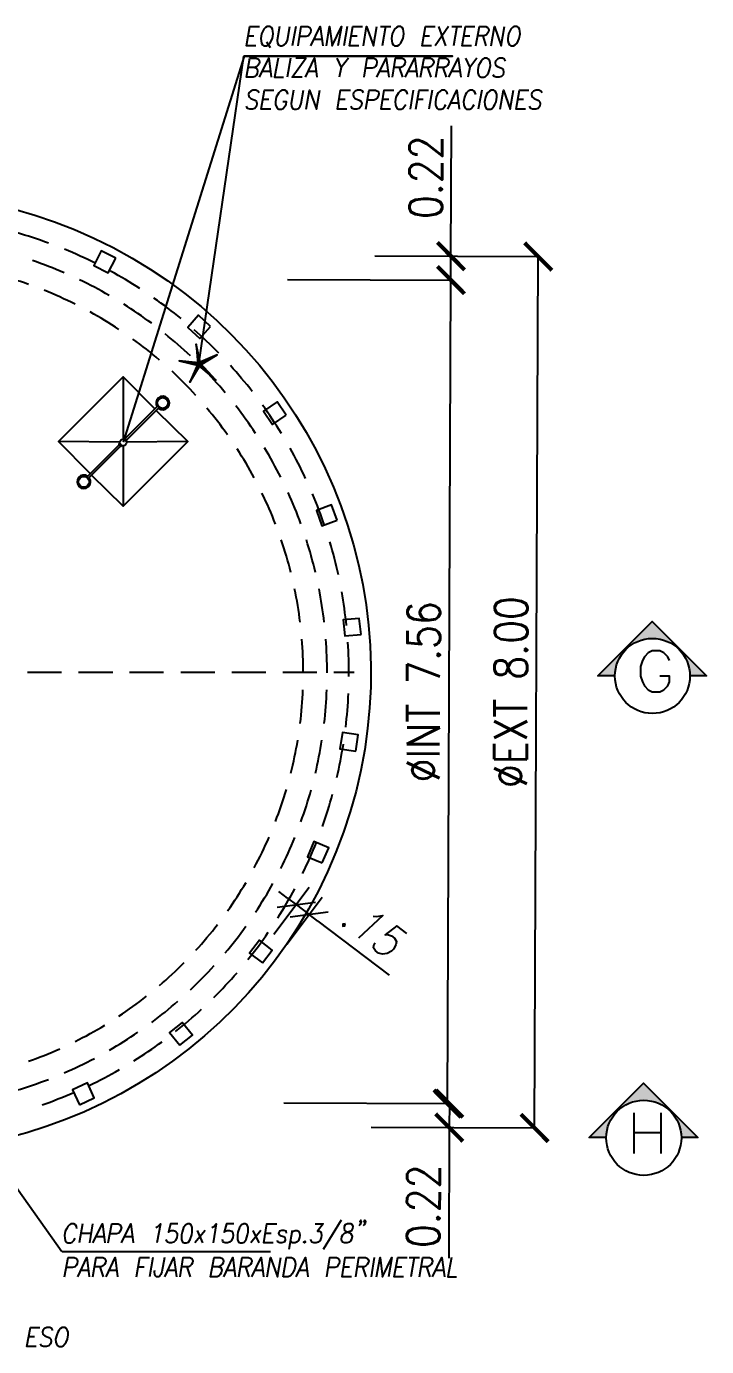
# Model space of a CAD drawing. Extents: x 93 to 1928, y 79 to 574.
# Drawn here: x 1489.2 to 1551.6, y 411.3 to 532.4 of the extents above; entities that cross this region are included whole.
import ezdxf

# ---------------------------------------------------------------- set-up
doc = ezdxf.new("R2010")
doc.units = 0
doc.header["$MEASUREMENT"] = 0
for name, color, linetype in [('Cotas', 1, 'Continuous'), ('PDF2_00-COTAS-PARCIALES', 4, 'Continuous'), ('PDF2_auxiliar', 1, 'Continuous'), ('PDF2_encofrado', 1, 'Continuous'), ('PDF2_LINEAS-POS-ARMADURA', 3, 'Continuous'), ('PDF2_perfiles', 3, 'Continuous')]:
    doc.layers.add(name, color=color, linetype=linetype)
doc.layers.add('PDF2_0', color=7, linetype='Continuous', true_color=0x7fbfff)
doc.styles.add('ROMANS', font='ROMANS.SHX', dxfattribs={"width": 0.85})
doc.dimstyles.new('1.10', dxfattribs={"dimtxt": 3, "dimasz": 2.5, "dimexe": 0.18, "dimexo": 0.0625, "dimgap": 0.85, "dimtad": 1, "dimlfac": 0.1, "dimzin": 0, "dimdsep": 46, "dimtxsty": 'ROMANS', "dimblk": 'ARCHTICK', "dimcen": 0.09, "dimclrd": 256, "dimclre": 256, "dimclrt": 2, "dimadec": 0, "dimazin": 0, "dimtfac": 1, "dimtofl": 0, "dimtmove": 0, "dimatfit": 3, "dimfxl": 15, "dimfxlon": 1, "dimtolj": 1, "dimtzin": 0, "dimarcsym": 0})

# ---------------------------------------------------------------- blocks, each defined once
blk = doc.blocks.new('_ArchTick')
at = {"color": 0, "linetype": 'ByBlock', "const_width": 0.15}
blk.add_lwpolyline([(-0.5, -0.5), (0.5, 0.5)], dxfattribs=at)
blk = doc.blocks.new('*D93')
at = {"layer": 'Cotas', "lineweight": -2, "transparency": 16777216}
for p, q in [((1513.13, 509.22), (1528.31, 509.16)), ((1527.8, 433.58), (1528.13, 509.16)), ((1512.8, 433.65), (1527.98, 433.58))]:
    blk.add_line(p, q, dxfattribs=at)
at = {"layer": 'Defpoints', "color": 0, "transparency": 16777216}
for p in [(1479.51, 509.36), (1528.13, 509.16), (1479.18, 433.79)]:
    blk.add_point(p, dxfattribs=at)
at = {"layer": 'Cotas', "lineweight": -2, "transparency": 16777216, "xscale": 2.5, "yscale": 2.5, "zscale": 2.5}
for p, rotation in [((1528.13, 509.16), 89.75529367230575), ((1527.8, 433.58), 269.7552936723058)]:
    blk.add_blockref('_ArchTick', p, dxfattribs=dict(at, rotation=rotation))
at = {"layer": 'Cotas', "color": 2, "transparency": 16777216, "insert": (1525.61, 471.38), "char_height": 3, "attachment_point": 5, "rotation": 89.7553, "style": 'ROMANS'}
blk.add_mtext('\\A1;ØINT 7.56', dxfattribs=at)
blk = doc.blocks.new('*D94')
at = {"layer": 'Cotas', "lineweight": -2, "transparency": 16777216}
for p, q in [((1521.14, 511.39), (1536.32, 511.32)), ((1535.8, 431.35), (1536.14, 511.32)), ((1520.8, 431.41), (1535.98, 431.35))]:
    blk.add_line(p, q, dxfattribs=at)
at = {"layer": 'Defpoints', "color": 0, "transparency": 16777216}
for p in [(1479.52, 511.56), (1536.14, 511.32), (1479.17, 431.59)]:
    blk.add_point(p, dxfattribs=at)
at = {"layer": 'Cotas', "lineweight": -2, "transparency": 16777216, "xscale": 2.5, "yscale": 2.5, "zscale": 2.5}
for p, rotation in [((1536.14, 511.32), 89.75529367230553), ((1535.8, 431.35), 269.7552936723055)]:
    blk.add_blockref('_ArchTick', p, dxfattribs=dict(at, rotation=rotation))
at = {"layer": 'Cotas', "color": 2, "transparency": 16777216, "insert": (1533.62, 471.35), "char_height": 3, "attachment_point": 5, "rotation": 89.7553, "style": 'ROMANS'}
blk.add_mtext('\\A1;ØEXT 8.00', dxfattribs=at)
blk = doc.blocks.new('*D95')
at = {"layer": 'Cotas', "lineweight": -2, "transparency": 16777216}
for p, q in [((1527.86, 433.58), (1528.16, 433.58)), ((1527.98, 433.58), (1527.97, 431.38)), ((1527.86, 431.38), (1528.15, 431.38)), ((1527.97, 431.38), (1527.92, 419.41))]:
    blk.add_line(p, q, dxfattribs=at)
at = {"layer": 'Defpoints', "color": 0, "transparency": 16777216}
for p in [(1527.8, 433.58), (1527.79, 431.38), (1527.97, 431.38)]:
    blk.add_point(p, dxfattribs=at)
at = {"layer": 'Cotas', "lineweight": -2, "transparency": 16777216, "xscale": 2.5, "yscale": 2.5, "zscale": 2.5}
for p, rotation in [((1527.98, 433.58), 89.75529367231326), ((1527.97, 431.38), 269.7552936723132)]:
    blk.add_blockref('_ArchTick', p, dxfattribs=dict(at, rotation=rotation))
at = {"layer": 'Cotas', "color": 2, "transparency": 16777216, "insert": (1525.59, 424.16), "char_height": 3, "attachment_point": 5, "rotation": 89.7553, "style": 'ROMANS'}
blk.add_mtext('\\A1;0.22', dxfattribs=at)
blk = doc.blocks.new('*D96')
at = {"layer": 'Cotas', "lineweight": -2, "transparency": 16777216}
for p, q in [((1528.13, 511.36), (1528.19, 523.33)), ((1528.13, 511.36), (1527.95, 511.36)), ((1528.13, 509.16), (1528.13, 511.36)), ((1528.13, 509.16), (1527.95, 509.16))]:
    blk.add_line(p, q, dxfattribs=at)
at = {"layer": 'Defpoints', "color": 0, "transparency": 16777216}
for p in [(1528.13, 511.36), (1528.13, 511.36), (1528.13, 509.16)]:
    blk.add_point(p, dxfattribs=at)
at = {"layer": 'Cotas', "lineweight": -2, "transparency": 16777216, "xscale": 2.5, "yscale": 2.5, "zscale": 2.5}
for p, rotation in [((1528.13, 511.36), 89.7552936723013), ((1528.13, 509.16), 269.7552936723013)]:
    blk.add_blockref('_ArchTick', p, dxfattribs=dict(at, rotation=rotation))
at = {"layer": 'Cotas', "color": 2, "transparency": 16777216, "insert": (1525.82, 518.6), "char_height": 3, "attachment_point": 5, "rotation": 89.7553, "style": 'ROMANS'}
blk.add_mtext('\\A1;0.22', dxfattribs=at)

msp = doc.modelspace()

# ---------------------------------------------------------------- hatches: boundary and pattern name
at = {"layer": 'PDF2_00-COTAS-PARCIALES', "transparency": 33554559}
for points in [[(1548.166, 476.244), (1546.61, 477.831), (1544.356, 475.577), (1543.911, 475.164), (1543.403, 474.656), (1542.864, 474.084), (1542.229, 473.481), (1541.625, 472.846), (1543.181, 472.846), (1543.213, 473.481), (1543.403, 474.084), (1543.689, 474.656), (1544.07, 475.164), (1544.546, 475.577), (1545.054, 475.894), (1545.658, 476.148), (1546.293, 476.244), (1546.928, 476.244), (1547.531, 476.148), (1548.134, 475.894), (1548.674, 475.577), (1549.15, 475.164), (1549.532, 474.656), (1549.817, 474.084), (1549.976, 473.481), (1550.04, 472.846), (1551.595, 472.846), (1548.865, 475.577), (1548.515, 475.894), (1548.293, 476.148)], [(1547.372, 433.855), (1545.817, 435.442), (1544.229, 433.855), (1544.102, 433.759), (1543.88, 433.505), (1542.61, 432.235), (1542.038, 431.696), (1541.435, 431.06), (1540.8, 430.457), (1542.356, 430.457), (1542.419, 431.06), (1542.61, 431.696), (1542.895, 432.235), (1543.276, 432.743), (1543.721, 433.188), (1544.261, 433.505), (1544.864, 433.759), (1545.499, 433.855), (1546.134, 433.855), (1546.737, 433.759), (1547.341, 433.505), (1547.88, 433.188), (1548.357, 432.743), (1548.738, 432.235), (1548.992, 431.696), (1549.182, 431.06), (1549.246, 430.457), (1550.802, 430.457), (1550.167, 431.06), (1549.563, 431.696), (1548.992, 432.235), (1547.722, 433.505), (1547.499, 433.759)]]:
    msp.add_hatch(color=256, dxfattribs=at).paths.add_polyline_path(points)

# ---------------------------------------------------------------- linework, layer by layer
at = {"layer": 'PDF2_0', "color": 5, "lineweight": 25}
for points in [[(1512.159, 451.604), (1515.684, 452.08)], [(1516.859, 451.16), (1513.366, 450.683)]]:
    msp.add_lwpolyline(points, dxfattribs=at)
at = {"layer": 'PDF2_0', "color": 2, "lineweight": 25}
for points in [[(1513.112, 452.43), (1513.938, 451.826)], [(1515.906, 450.334), (1515.112, 450.937)]]:
    msp.add_lwpolyline(points, dxfattribs=at)
at = {"layer": 'PDF2_00-COTAS-PARCIALES', "lineweight": 25}
for points in [[(1543.181, 472.846), (1541.625, 472.846), (1546.61, 477.831), (1551.595, 472.846), (1550.04, 472.846)], [(1520.986, 450.778), (1521.272, 450.747), (1521.876, 450.842), (1519.653, 448.778)], [(1524.066, 449.191), (1523.146, 449.889), (1522.098, 449.064), (1522.288, 449.096), (1522.669, 448.969), (1522.955, 448.778), (1523.114, 448.461), (1523.082, 448.143), (1522.86, 447.762), (1522.669, 447.572), (1522.257, 447.349), (1521.844, 447.286), (1521.463, 447.381), (1521.209, 447.603), (1521.018, 447.889), (1521.05, 448.08), (1521.177, 448.334)], [(1542.356, 430.457), (1540.8, 430.457), (1545.817, 435.442), (1550.802, 430.457), (1549.246, 430.457)]]:
    msp.add_lwpolyline(points, dxfattribs=at)
at = {"layer": 'PDF2_00-COTAS-PARCIALES', "color": 6, "lineweight": 25}
for points in [[(1548.198, 474.243), (1548.039, 474.592), (1547.658, 474.942), (1547.309, 475.132), (1546.61, 475.132), (1546.229, 474.942), (1545.88, 474.592), (1545.721, 474.243), (1545.531, 473.703), (1545.531, 472.814), (1545.721, 472.275), (1545.88, 471.925), (1546.229, 471.544), (1546.61, 471.386), (1547.309, 471.386), (1547.658, 471.544), (1548.039, 471.925), (1548.198, 472.275), (1548.198, 472.814), (1547.309, 472.814)], [(1544.927, 432.743), (1544.927, 428.997)], [(1547.404, 432.743), (1547.404, 428.997)], [(1544.927, 430.933), (1547.404, 430.933)]]:
    msp.add_lwpolyline(points, dxfattribs=at)
at = {"layer": 'PDF2_00-COTAS-PARCIALES', "color": 2, "lineweight": 25}
for points in [[(1511.874, 449.127), (1515.112, 453.446)], [(1513.112, 452.43), (1512.318, 453.033)], [(1513.08, 448.238), (1516.319, 452.525)], [(1513.938, 451.826), (1515.112, 450.937)], [(1515.906, 450.334), (1522.447, 445.381)]]:
    msp.add_lwpolyline(points, dxfattribs=at)
at = {"layer": 'PDF2_00-COTAS-PARCIALES', "lineweight": 25}
msp.add_lwpolyline([(1518.415, 450.08), (1518.192, 450.048), (1518.192, 449.858), (1518.383, 449.889)], close=True, dxfattribs=at)
for centre in [(1546.626, 472.83), (1545.832, 430.441)]:
    msp.add_circle(centre, 3.445, dxfattribs=at)
at = {"layer": 'PDF2_auxiliar', "lineweight": 25}
for points in [[(1504.983, 501.455), (1509.111, 529.714), (1528.258, 529.714), (1509.143, 529.714), (1498.03, 494.279)], [(1503.174, 501.74), (1505.015, 501.455), (1504.729, 503.296)], [(1504.983, 501.582), (1503.174, 501.74), (1504.952, 501.328), (1506.539, 499.962), (1505.142, 501.518), (1504.729, 503.296), (1504.888, 501.455)], [(1504.888, 501.486), (1504.158, 499.804), (1505.11, 501.359), (1506.666, 502.312), (1504.952, 501.582)], [(1506.539, 499.962), (1505.015, 501.455), (1506.666, 502.312)], [(1505.015, 501.455), (1504.158, 499.804)], [(1495.013, 491.421), (1492.092, 494.342), (1498.03, 500.28), (1500.951, 497.359)], [(1498.03, 500.28), (1498.03, 494.564)], [(1501.078, 497.2), (1503.967, 494.342), (1498.03, 488.405), (1495.14, 491.262)], [(1498.22, 494.628), (1501.205, 497.613)], [(1498.379, 494.501), (1501.332, 497.454)], [(1498.284, 494.374), (1498.379, 494.469), (1498.22, 494.628), (1498.125, 494.564)], [(1497.712, 494.279), (1492.092, 494.342)], [(1497.68, 494.056), (1494.696, 491.072)], [(1497.807, 493.929), (1494.823, 490.945)], [(1497.903, 493.993), (1497.807, 493.898), (1497.649, 494.088), (1497.744, 494.152)], [(1498.03, 493.961), (1498.03, 488.405)], [(1503.967, 494.342), (1498.316, 494.279)], [(1492.378, 473.132), (1489.266, 473.132)], [(1497.077, 473.132), (1493.934, 473.132)], [(1501.745, 473.132), (1498.633, 473.132)], [(1506.444, 473.132), (1503.332, 473.132)], [(1511.143, 473.132), (1508, 473.132)], [(1515.811, 473.132), (1512.699, 473.132)], [(1519.24, 473.132), (1517.367, 473.132)], [(1484.345, 431.315), (1492.41, 420.011)], [(1492.441, 420.011), (1511.556, 420.011)]]:
    msp.add_lwpolyline(points, dxfattribs=at)
for centre, radius in [((1505.031, 501.439), 0.143), ((1501.665, 497.883), 0.492), ((1498.046, 494.263), 0.302), ((1494.426, 490.643), 0.492)]:
    msp.add_circle(centre, radius, dxfattribs=at)
for centre, start, end in [((1501.665, 497.883), 233.41006, 215.31558), ((1494.426, 490.643), 54.68442, 36.58994)]:
    msp.add_arc(centre, 0.619, start, end, dxfattribs=at)
at = {"layer": 'PDF2_encofrado', "color": 4, "lineweight": 25}
msp.add_lwpolyline([(1446.623, 446.841), (1443.607, 444.206, -5.30315), (1472.023, 429.381)], format="xyb", dxfattribs=at)
at = {"layer": 'PDF2_encofrado', "lineweight": 25}
for centre, radius, start, end in [((1476.772, 473.118), 41.99, 69.9114, 74.1743), ((1476.772, 473.116), 41.992, 63.51195, 67.78014), ((1476.771, 473.115), 39.993, 66.66509, 71.10889), ((1476.772, 473.117), 37.8, 70.58706, 75.2948), ((1476.771, 473.115), 39.993, 60.00196, 64.44575), ((1476.772, 473.116), 41.993, 57.118, 61.38065), ((1476.772, 473.116), 37.8, 63.52837, 68.23606), ((1476.772, 473.117), 39.991, 53.33306, 57.77712), ((1476.772, 473.116), 41.992, 50.72389, 54.9866), ((1476.772, 473.117), 37.8, 56.46965, 61.17744), ((1476.772, 473.116), 39.992, 46.66442, 51.1084), ((1476.772, 473.117), 41.991, 44.32979, 48.59256), ((1476.772, 473.116), 37.801, 49.41098, 54.11865), ((1476.772, 473.116), 37.801, 42.35225, 47.05992), ((1476.772, 473.116), 39.992, 40.00122, 44.44516), ((1476.772, 473.117), 41.991, 37.93025, 42.19851), ((1476.771, 473.116), 37.801, 35.29364, 40.00121), ((1476.771, 473.116), 39.992, 33.33259, 37.77647), ((1476.772, 473.116), 41.992, 31.53627, 35.79894), ((1476.772, 473.116), 37.801, 28.23486, 32.94249), ((1476.771, 473.115), 39.993, 26.66943, 31.11326), ((1476.774, 473.117), 41.989, 25.14207, 29.40502), ((1476.771, 473.116), 37.802, 21.17617, 25.88367), ((1476.774, 473.117), 39.99, 20.00051, 24.44469), ((1476.77, 473.115), 41.994, 18.74831, 23.01081), ((1476.773, 473.116), 37.8, 14.11734, 18.82507), ((1476.772, 473.116), 39.992, 13.33195, 17.77592), ((1476.773, 473.116), 41.991, 12.34858, 16.61689), ((1476.772, 473.116), 37.8, 7.05871, 11.7664), ((1476.772, 473.116), 39.992, 6.66874, 11.1127), ((1476.772, 473.116), 41.992, 5.9546, 10.21733), ((1476.773, 473.116), 37.8, 359.99997, 4.70771), ((1476.772, 473.116), 39.992, 0.00002, 4.44399), ((1476.772, 473.116), 41.992, 359.56051, 3.82326), ((1476.772, 473.116), 37.801, 352.94129, 357.6489), ((1476.771, 473.116), 39.992, 353.33133, 357.77524), ((1476.773, 473.116), 41.991, 353.16644, 357.42928), ((1476.773, 473.116), 37.8, 345.88245, 350.59024), ((1476.77, 473.116), 39.993, 346.66818, 351.11197), ((1476.771, 473.116), 41.993, 346.76703, 351.03516), ((1476.772, 473.116), 37.8, 338.82384, 343.53155), ((1476.773, 473.116), 39.991, 339.9993, 344.44336), ((1476.772, 473.116), 41.992, 340.37294, 344.63567), ((1476.773, 473.116), 37.8, 331.76511, 336.47286), ((1476.771, 473.117), 39.993, 333.33076, 337.78008), ((1476.772, 473.116), 41.992, 333.97892, 338.2416), ((1476.772, 473.116), 37.801, 324.70647, 329.41407), ((1476.772, 473.116), 39.992, 326.66751, 331.11146), ((1476.772, 473.116), 41.992, 327.58488, 331.84756), ((1476.773, 473.115), 37.8, 317.64762, 322.35541), ((1476.771, 473.116), 39.992, 319.99879, 324.44272), ((1476.772, 473.116), 41.992, 321.18532, 325.45352), ((1476.772, 473.116), 37.8, 310.58896, 315.29665), ((1476.772, 473.116), 39.991, 313.33555, 317.77958), ((1476.771, 473.116), 41.992, 314.79129, 319.05394), ((1476.772, 473.116), 37.8, 303.53023, 308.23794), ((1476.772, 473.115), 39.991, 306.66682, 311.11088), ((1476.772, 473.116), 41.992, 308.39723, 312.6599), ((1476.773, 473.115), 37.799, 296.47143, 301.17928), ((1476.772, 473.116), 39.992, 299.99822, 304.44216), ((1476.771, 473.117), 41.993, 302.00318, 306.26581), ((1476.772, 473.115), 37.8, 289.41272, 294.115), ((1476.772, 473.116), 39.992, 293.33496, 297.7789), ((1476.772, 473.115), 41.991, 295.60359, 299.87189), ((1476.772, 473.115), 39.991, 286.6662, 291.11026), ((1476.772, 473.116), 41.992, 289.20957, 293.47223)]:
    msp.add_arc(centre, radius, start, end, dxfattribs=at)
at = {"layer": 'PDF2_LINEAS-POS-ARMADURA', "lineweight": 25}
for points in [[(1510.223, 530.667), (1509.365, 530.667), (1509.651, 532.445), (1510.54, 532.445)], [(1512.382, 532.445), (1512.159, 531.175), (1512.191, 530.921), (1512.286, 530.762), (1512.477, 530.667), (1512.604, 530.667), (1512.826, 530.762), (1512.985, 530.921), (1513.112, 531.175), (1513.334, 532.445)], [(1513.874, 532.445), (1513.556, 530.667)], [(1514.096, 530.667), (1514.382, 532.445), (1514.985, 532.445), (1515.176, 532.349), (1515.239, 532.254), (1515.271, 532.095), (1515.239, 531.841), (1515.112, 531.683), (1515.049, 531.587), (1514.827, 531.524), (1514.223, 531.524)], [(1515.271, 530.667), (1516.128, 532.445), (1516.351, 530.667)], [(1516.7, 530.667), (1516.986, 532.445), (1517.208, 530.667), (1518.065, 532.445), (1517.748, 530.667)], [(1518.605, 532.445), (1518.288, 530.667)], [(1519.685, 530.667), (1518.827, 530.667), (1519.113, 532.445), (1520.002, 532.445)], [(1520.097, 530.667), (1520.383, 532.445), (1521.018, 530.667), (1521.336, 532.445)], [(1521.653, 532.445), (1522.606, 532.445)], [(1522.13, 532.445), (1521.812, 530.667)], [(1526.353, 530.667), (1525.495, 530.667), (1525.781, 532.445), (1526.67, 532.445)], [(1527.908, 532.445), (1526.67, 530.667)], [(1526.988, 532.445), (1527.623, 530.667)], [(1528.194, 532.445), (1529.115, 532.445)], [(1528.67, 532.445), (1528.353, 530.667)], [(1530.004, 530.667), (1529.147, 530.667), (1529.464, 532.445), (1530.322, 532.445)], [(1530.417, 530.667), (1530.734, 532.445), (1531.338, 532.445), (1531.496, 532.349), (1531.56, 532.254), (1531.592, 532.095), (1531.56, 531.937), (1531.465, 531.778), (1531.401, 531.683), (1531.179, 531.587), (1530.576, 531.587)], [(1531.814, 530.667), (1532.131, 532.445), (1532.735, 530.667), (1533.052, 532.445)], [(1509.524, 531.587), (1510.032, 531.587)], [(1511.207, 531.016), (1511.524, 530.508)], [(1515.589, 531.27), (1516.255, 531.27)], [(1518.986, 531.587), (1519.526, 531.587)], [(1525.654, 531.587), (1526.162, 531.587)], [(1529.305, 531.587), (1529.845, 531.587)], [(1531.052, 531.587), (1531.338, 530.667)], [(1510.127, 528.666), (1510.286, 528.603), (1510.35, 528.507), (1510.381, 528.349), (1510.35, 528.095), (1510.254, 527.936), (1510.159, 527.841), (1509.969, 527.777), (1509.365, 527.777), (1509.651, 529.523), (1510.254, 529.523), (1510.445, 529.428), (1510.508, 529.333), (1510.54, 529.174), (1510.508, 529.015), (1510.413, 528.857), (1510.318, 528.761), (1510.127, 528.666), (1509.524, 528.666)], [(1510.54, 527.777), (1511.397, 529.523), (1511.62, 527.777)], [(1512.255, 529.523), (1511.937, 527.777), (1512.763, 527.777)], [(1513.398, 529.523), (1513.08, 527.777)], [(1514.477, 527.777), (1513.556, 527.777), (1514.795, 529.523), (1513.874, 529.523)], [(1514.763, 527.777), (1515.589, 529.523), (1515.811, 527.777)], [(1517.652, 529.523), (1518.034, 528.666), (1517.875, 527.777)], [(1518.732, 529.523), (1518.034, 528.666)], [(1520.161, 527.777), (1520.447, 529.523), (1521.05, 529.523), (1521.24, 529.428), (1521.304, 529.333), (1521.336, 529.174), (1521.304, 528.92), (1521.209, 528.761), (1521.113, 528.666), (1520.891, 528.603), (1520.288, 528.603)], [(1521.336, 527.777), (1522.193, 529.523), (1522.415, 527.777)], [(1522.765, 527.777), (1523.05, 529.523), (1523.654, 529.523), (1523.844, 529.428), (1523.908, 529.333), (1523.939, 529.174), (1523.908, 529.015), (1523.812, 528.857), (1523.717, 528.761), (1523.527, 528.666), (1522.923, 528.666)], [(1523.939, 527.777), (1524.797, 529.523), (1525.019, 527.777)], [(1525.336, 527.777), (1525.654, 529.523), (1526.257, 529.523), (1526.448, 529.428), (1526.48, 529.333), (1526.543, 529.174), (1526.511, 529.015), (1526.416, 528.857), (1526.321, 528.761), (1526.099, 528.666), (1525.495, 528.666)], [(1526.734, 527.777), (1527.051, 529.523), (1527.654, 529.523), (1527.845, 529.428), (1527.908, 529.333), (1527.94, 529.174), (1527.908, 529.015), (1527.813, 528.857), (1527.718, 528.761), (1527.496, 528.666), (1526.924, 528.666)], [(1527.94, 527.777), (1528.797, 529.523), (1529.02, 527.777)], [(1529.464, 529.523), (1529.845, 528.666), (1529.687, 527.777)], [(1530.512, 529.523), (1529.845, 528.666)], [(1533.147, 529.269), (1533.052, 529.428), (1532.862, 529.523), (1532.576, 529.523), (1532.385, 529.428), (1532.227, 529.269), (1532.195, 529.111), (1532.227, 528.92), (1532.258, 528.857), (1532.385, 528.761), (1532.766, 528.603), (1532.893, 528.507), (1532.925, 528.444), (1532.957, 528.253), (1532.925, 527.999), (1532.766, 527.841), (1532.544, 527.777), (1532.29, 527.777), (1532.1, 527.841), (1532.004, 527.999)], [(1510.858, 528.349), (1511.524, 528.349)], [(1515.049, 528.349), (1515.716, 528.349)], [(1521.653, 528.349), (1522.32, 528.349)], [(1523.368, 528.666), (1523.685, 527.777)], [(1524.257, 528.349), (1524.924, 528.349)], [(1525.972, 528.666), (1526.289, 527.777)], [(1527.369, 528.666), (1527.686, 527.777)], [(1528.258, 528.349), (1528.924, 528.349)], [(1510.508, 526.348), (1510.413, 526.507), (1510.223, 526.602), (1509.937, 526.602), (1509.746, 526.507), (1509.587, 526.348), (1509.556, 526.189), (1509.587, 526.031), (1509.619, 525.935), (1509.746, 525.84), (1510.127, 525.681), (1510.254, 525.586), (1510.286, 525.523), (1510.318, 525.364), (1510.286, 525.11), (1510.127, 524.919), (1509.905, 524.856), (1509.651, 524.856), (1509.46, 524.919), (1509.365, 525.11)], [(1511.588, 524.856), (1510.699, 524.856), (1511.016, 526.602), (1511.874, 526.602)], [(1513.144, 526.189), (1513.112, 526.348), (1513.017, 526.507), (1512.89, 526.602), (1512.604, 526.602), (1512.477, 526.507), (1512.318, 526.348), (1512.223, 526.189), (1512.096, 525.935), (1512.032, 525.523), (1512.032, 525.269), (1512.096, 525.11), (1512.191, 524.919), (1512.318, 524.856), (1512.572, 524.856), (1512.731, 524.919), (1512.89, 525.11), (1512.985, 525.269), (1513.017, 525.523), (1512.699, 525.523)], [(1513.683, 526.602), (1513.461, 525.364), (1513.493, 525.11), (1513.588, 524.919), (1513.779, 524.856), (1513.906, 524.856), (1514.128, 524.919), (1514.287, 525.11), (1514.382, 525.364), (1514.604, 526.602)], [(1514.827, 524.856), (1515.144, 526.602), (1515.779, 524.856), (1516.097, 526.602)], [(1518.573, 524.856), (1517.716, 524.856), (1518.002, 526.602), (1518.891, 526.602)], [(1520.097, 526.348), (1520.002, 526.507), (1519.812, 526.602), (1519.558, 526.602), (1519.335, 526.507), (1519.177, 526.348), (1519.145, 526.189), (1519.177, 526.031), (1519.24, 525.935), (1519.335, 525.84), (1519.716, 525.681), (1519.843, 525.586), (1519.875, 525.523), (1519.939, 525.364), (1519.875, 525.11), (1519.716, 524.919), (1519.494, 524.856), (1519.24, 524.856), (1519.05, 524.919), (1518.954, 525.11)], [(1520.32, 524.856), (1520.605, 526.602), (1521.209, 526.602), (1521.399, 526.507), (1521.463, 526.443), (1521.494, 526.253), (1521.431, 526.031), (1521.336, 525.84), (1521.272, 525.777), (1521.05, 525.681), (1520.447, 525.681)], [(1522.574, 524.856), (1521.717, 524.856), (1522.003, 526.602), (1522.892, 526.602)], [(1524.13, 526.189), (1524.098, 526.348), (1524.003, 526.507), (1523.876, 526.602), (1523.622, 526.602), (1523.463, 526.507), (1523.304, 526.348), (1523.209, 526.189), (1523.082, 525.935), (1523.019, 525.523), (1523.05, 525.269), (1523.082, 525.11), (1523.177, 524.919), (1523.304, 524.856), (1523.558, 524.856), (1523.717, 524.919), (1523.876, 525.11), (1523.971, 525.269)], [(1524.67, 526.602), (1524.384, 524.856)], [(1524.892, 524.856), (1525.209, 526.602), (1526.067, 526.602)], [(1526.416, 526.602), (1526.099, 524.856)], [(1527.813, 526.189), (1527.781, 526.348), (1527.654, 526.507), (1527.559, 526.602), (1527.273, 526.602), (1527.146, 526.507), (1526.956, 526.348), (1526.861, 526.189), (1526.765, 525.935), (1526.702, 525.523), (1526.702, 525.269), (1526.734, 525.11), (1526.861, 524.919), (1526.956, 524.856), (1527.242, 524.856), (1527.4, 524.919), (1527.559, 525.11), (1527.654, 525.269)], [(1527.845, 524.856), (1528.67, 526.602), (1528.893, 524.856)], [(1530.417, 526.189), (1530.353, 526.348), (1530.258, 526.507), (1530.131, 526.602), (1529.877, 526.602), (1529.718, 526.507), (1529.559, 526.348), (1529.464, 526.189), (1529.369, 525.935), (1529.274, 525.523), (1529.305, 525.269), (1529.337, 525.11), (1529.464, 524.919), (1529.559, 524.856), (1529.845, 524.856), (1529.972, 524.919), (1530.163, 525.11), (1530.258, 525.269)], [(1530.957, 526.602), (1530.639, 524.856)], [(1532.639, 524.856), (1532.957, 526.602), (1533.56, 524.856), (1533.878, 526.602)], [(1534.957, 524.856), (1534.1, 524.856), (1534.418, 526.602), (1535.275, 526.602)], [(1536.513, 526.348), (1536.386, 526.507), (1536.196, 526.602), (1535.942, 526.602), (1535.719, 526.507), (1535.561, 526.348), (1535.529, 526.189), (1535.561, 526.031), (1535.624, 525.935), (1535.751, 525.84), (1536.1, 525.681), (1536.227, 525.586), (1536.291, 525.523), (1536.323, 525.364), (1536.291, 525.11), (1536.132, 524.919), (1535.91, 524.856), (1535.624, 524.856), (1535.465, 524.919), (1535.338, 525.11)], [(1510.858, 525.777), (1511.397, 525.777)], [(1517.875, 525.777), (1518.415, 525.777)], [(1521.876, 525.777), (1522.415, 525.777)], [(1525.051, 525.777), (1525.59, 525.777)], [(1528.131, 525.427), (1528.797, 525.427)], [(1534.259, 525.777), (1534.799, 525.777)], [(1518.034, 422.868), (1516.382, 420.201)], [(1519.875, 422.773), (1519.812, 422.71), (1519.748, 422.773), (1519.843, 422.868), (1519.875, 422.773), (1519.843, 422.614), (1519.748, 422.456), (1519.685, 422.36)], [(1520.288, 422.773), (1520.193, 422.71), (1520.161, 422.773), (1520.224, 422.868), (1520.288, 422.773), (1520.256, 422.614), (1520.161, 422.456), (1520.066, 422.36)], [(1493.775, 422.106), (1493.743, 422.297), (1493.648, 422.456), (1493.521, 422.551), (1493.235, 422.551), (1493.108, 422.456), (1492.949, 422.297), (1492.854, 422.106), (1492.727, 421.884), (1492.664, 421.471), (1492.695, 421.217), (1492.727, 421.027), (1492.822, 420.868), (1492.949, 420.805), (1493.203, 420.805), (1493.362, 420.868), (1493.521, 421.027), (1493.616, 421.217)], [(1494.315, 422.551), (1493.997, 420.805)], [(1494.156, 421.694), (1495.109, 421.694)], [(1495.236, 422.551), (1494.95, 420.805)], [(1495.267, 420.805), (1496.125, 422.551), (1496.347, 420.805)], [(1496.664, 420.805), (1496.982, 422.551), (1497.585, 422.551), (1497.776, 422.456), (1497.807, 422.36), (1497.871, 422.202), (1497.807, 421.948), (1497.712, 421.789), (1497.649, 421.694), (1497.426, 421.63), (1496.823, 421.63)], [(1497.871, 420.805), (1498.728, 422.551), (1498.951, 420.805)], [(1501.046, 422.202), (1501.205, 422.297), (1501.459, 422.551), (1501.141, 420.805)], [(1503.047, 422.551), (1502.38, 422.551), (1502.189, 421.789), (1502.253, 421.884), (1502.475, 421.948), (1502.666, 421.948), (1502.856, 421.884), (1502.983, 421.694), (1502.983, 421.471), (1502.951, 421.281), (1502.856, 421.027), (1502.697, 420.868), (1502.475, 420.805), (1502.285, 420.805), (1502.094, 420.868), (1502.031, 420.963), (1501.999, 421.122)], [(1505.555, 421.948), (1504.602, 420.805)], [(1504.825, 421.948), (1505.333, 420.805)], [(1506.19, 422.202), (1506.349, 422.297), (1506.571, 422.551), (1506.285, 420.805)], [(1508.19, 422.551), (1507.524, 422.551), (1507.301, 421.789), (1507.397, 421.884), (1507.619, 421.948), (1507.809, 421.948), (1508, 421.884), (1508.095, 421.694), (1508.127, 421.471), (1508.095, 421.281), (1507.968, 421.027), (1507.809, 420.868), (1507.619, 420.805), (1507.397, 420.805), (1507.206, 420.868), (1507.174, 420.963), (1507.143, 421.122)], [(1510.667, 421.948), (1509.746, 420.805)], [(1509.937, 421.948), (1510.477, 420.805)], [(1511.81, 420.805), (1510.953, 420.805), (1511.239, 422.551), (1512.128, 422.551)], [(1511.112, 421.694), (1511.62, 421.694)], [(1513.017, 421.694), (1512.985, 421.884), (1512.794, 421.948), (1512.604, 421.948), (1512.382, 421.884), (1512.286, 421.694), (1512.35, 421.535), (1512.445, 421.471), (1512.763, 421.376), (1512.89, 421.281), (1512.921, 421.122), (1512.921, 421.027), (1512.826, 420.868), (1512.604, 420.805), (1512.413, 420.805), (1512.223, 420.868), (1512.191, 421.027)], [(1513.556, 421.948), (1513.239, 420.201)], [(1513.493, 421.694), (1513.652, 421.884), (1513.811, 421.948), (1514.001, 421.948), (1514.128, 421.884), (1514.223, 421.694), (1514.255, 421.471), (1514.223, 421.281), (1514.128, 421.027), (1513.938, 420.868), (1513.811, 420.805), (1513.588, 420.805), (1513.493, 420.868), (1513.366, 421.027)], [(1515.652, 422.551), (1516.382, 422.551), (1515.874, 421.884), (1516.065, 421.884), (1516.192, 421.789), (1516.224, 421.694), (1516.255, 421.471), (1516.224, 421.281), (1516.128, 421.027), (1515.938, 420.868), (1515.747, 420.805), (1515.525, 420.805), (1515.366, 420.868), (1515.303, 420.963), (1515.271, 421.122)], [(1495.585, 421.376), (1496.252, 421.376)], [(1498.189, 421.376), (1498.855, 421.376)], [(1492.664, 417.693), (1492.981, 419.471), (1493.553, 419.471), (1493.743, 419.376), (1493.807, 419.28), (1493.838, 419.122), (1493.807, 418.868), (1493.711, 418.709), (1493.616, 418.614), (1493.394, 418.55), (1492.791, 418.55)], [(1493.87, 417.693), (1494.696, 419.471), (1494.918, 417.693)], [(1495.267, 417.693), (1495.553, 419.471), (1496.156, 419.471), (1496.347, 419.376), (1496.41, 419.28), (1496.442, 419.122), (1496.41, 418.963), (1496.315, 418.804), (1496.22, 418.709), (1496.029, 418.614), (1495.426, 418.614)], [(1496.474, 417.693), (1497.299, 419.471), (1497.522, 417.693)], [(1499.268, 417.693), (1499.554, 419.471), (1500.443, 419.471)], [(1500.76, 419.471), (1500.443, 417.693)], [(1501.84, 419.471), (1501.586, 418.137), (1501.491, 417.883), (1501.395, 417.788), (1501.268, 417.693), (1501.11, 417.693), (1501.014, 417.788), (1500.951, 417.883), (1500.919, 418.137), (1500.951, 418.296)], [(1501.872, 417.693), (1502.697, 419.471), (1502.92, 417.693)], [(1503.269, 417.693), (1503.555, 419.471), (1504.158, 419.471), (1504.348, 419.376), (1504.412, 419.28), (1504.444, 419.122), (1504.412, 418.963), (1504.317, 418.804), (1504.221, 418.709), (1504.031, 418.614), (1503.428, 418.614)], [(1506.825, 418.614), (1507.016, 418.55), (1507.047, 418.455), (1507.079, 418.296), (1507.047, 418.042), (1506.952, 417.883), (1506.857, 417.788), (1506.666, 417.693), (1506.063, 417.693), (1506.381, 419.471), (1506.952, 419.471), (1507.143, 419.376), (1507.206, 419.28), (1507.238, 419.122), (1507.206, 418.963), (1507.111, 418.804), (1507.047, 418.709), (1506.825, 418.614), (1506.222, 418.614)], [(1507.27, 417.693), (1508.095, 419.471), (1508.317, 417.693)], [(1508.667, 417.693), (1508.952, 419.471), (1509.556, 419.471), (1509.746, 419.376), (1509.81, 419.28), (1509.842, 419.122), (1509.81, 418.963), (1509.714, 418.804), (1509.619, 418.709), (1509.429, 418.614), (1508.825, 418.614)], [(1509.842, 417.693), (1510.699, 419.471), (1510.921, 417.693)], [(1511.27, 417.693), (1511.556, 419.471), (1512.191, 417.693), (1512.509, 419.471)], [(1513.906, 417.693), (1514.763, 419.471), (1514.985, 417.693)], [(1516.732, 417.693), (1517.017, 419.471), (1517.621, 419.471), (1517.811, 419.376), (1517.875, 419.28), (1517.907, 419.122), (1517.875, 418.868), (1517.748, 418.709), (1517.684, 418.614), (1517.462, 418.55), (1516.859, 418.55)], [(1518.986, 417.693), (1518.129, 417.693), (1518.415, 419.471), (1519.304, 419.471)], [(1519.399, 417.693), (1519.685, 419.471), (1520.288, 419.471), (1520.478, 419.376), (1520.542, 419.28), (1520.574, 419.122), (1520.542, 418.963), (1520.447, 418.804), (1520.351, 418.709), (1520.161, 418.614), (1519.558, 418.614)], [(1521.082, 419.471), (1520.796, 417.693)], [(1521.304, 417.693), (1521.621, 419.471), (1521.844, 417.693), (1522.701, 419.471), (1522.384, 417.693)], [(1523.781, 417.693), (1522.923, 417.693), (1523.241, 419.471), (1524.098, 419.471)], [(1524.289, 419.471), (1525.241, 419.471)], [(1524.765, 419.471), (1524.447, 417.693)], [(1525.241, 417.693), (1525.559, 419.471), (1526.162, 419.471), (1526.353, 419.376), (1526.384, 419.28), (1526.448, 419.122), (1526.416, 418.963), (1526.321, 418.804), (1526.226, 418.709), (1526.003, 418.614), (1525.4, 418.614)], [(1526.448, 417.693), (1527.305, 419.471), (1527.527, 417.693)], [(1528.162, 419.471), (1527.845, 417.693), (1528.639, 417.693)], [(1494.156, 418.296), (1494.823, 418.296)], [(1495.902, 418.614), (1496.188, 417.693)], [(1496.76, 418.296), (1497.426, 418.296)], [(1499.427, 418.614), (1499.967, 418.614)], [(1502.158, 418.296), (1502.824, 418.296)], [(1503.872, 418.614), (1504.19, 417.693)], [(1507.555, 418.296), (1508.222, 418.296)], [(1509.27, 418.614), (1509.587, 417.693)], [(1510.159, 418.296), (1510.826, 418.296)], [(1514.223, 418.296), (1514.89, 418.296)], [(1518.288, 418.614), (1518.827, 418.614)], [(1520.002, 418.614), (1520.32, 417.693)], [(1523.082, 418.614), (1523.622, 418.614)], [(1525.876, 418.614), (1526.194, 417.693)], [(1526.765, 418.296), (1527.432, 418.296)], [(1490.06, 411.279), (1489.203, 411.279), (1489.52, 413.025), (1490.378, 413.025)], [(1489.361, 412.2), (1489.901, 412.2)], [(1491.584, 412.771), (1491.489, 412.93), (1491.298, 413.025), (1491.044, 413.025), (1490.822, 412.93), (1490.663, 412.771), (1490.632, 412.613), (1490.663, 412.422), (1490.727, 412.359), (1490.854, 412.263), (1491.203, 412.105), (1491.33, 412.009), (1491.394, 411.946), (1491.425, 411.755), (1491.362, 411.533), (1491.203, 411.342), (1491.013, 411.279), (1490.727, 411.279), (1490.536, 411.342), (1490.441, 411.533)]]:
    msp.add_lwpolyline(points, dxfattribs=at)
for points in [[(1511.27, 532.445), (1511.112, 532.349), (1510.953, 532.191), (1510.858, 532), (1510.731, 531.778), (1510.667, 531.333), (1510.699, 531.111), (1510.731, 530.921), (1510.826, 530.762), (1510.953, 530.667), (1511.207, 530.667), (1511.366, 530.762), (1511.524, 530.921), (1511.62, 531.111), (1511.747, 531.333), (1511.81, 531.778), (1511.778, 532), (1511.747, 532.191), (1511.651, 532.349), (1511.524, 532.445)], [(1523.273, 532.445), (1523.114, 532.349), (1522.955, 532.191), (1522.86, 532), (1522.733, 531.778), (1522.669, 531.333), (1522.701, 531.111), (1522.733, 530.921), (1522.828, 530.762), (1522.955, 530.667), (1523.209, 530.667), (1523.368, 530.762), (1523.527, 530.921), (1523.622, 531.111), (1523.749, 531.333), (1523.812, 531.778), (1523.781, 532), (1523.749, 532.191), (1523.654, 532.349), (1523.527, 532.445)], [(1533.91, 532.445), (1533.783, 532.349), (1533.624, 532.191), (1533.528, 532), (1533.401, 531.778), (1533.338, 531.333), (1533.338, 531.111), (1533.401, 530.921), (1533.497, 530.762), (1533.624, 530.667), (1533.878, 530.667), (1534.037, 530.762), (1534.195, 530.921), (1534.291, 531.111), (1534.386, 531.333), (1534.481, 531.778), (1534.449, 532), (1534.418, 532.191), (1534.322, 532.349), (1534.195, 532.445)], [(1531.179, 529.523), (1531.052, 529.428), (1530.893, 529.269), (1530.798, 529.111), (1530.671, 528.857), (1530.607, 528.444), (1530.607, 528.19), (1530.671, 527.999), (1530.766, 527.841), (1530.893, 527.777), (1531.147, 527.777), (1531.306, 527.841), (1531.465, 527.999), (1531.56, 528.19), (1531.655, 528.444), (1531.75, 528.857), (1531.719, 529.111), (1531.687, 529.269), (1531.56, 529.428), (1531.465, 529.523)], [(1531.814, 526.602), (1531.655, 526.507), (1531.496, 526.348), (1531.401, 526.189), (1531.306, 525.935), (1531.211, 525.523), (1531.242, 525.269), (1531.274, 525.11), (1531.369, 524.919), (1531.496, 524.856), (1531.782, 524.856), (1531.909, 524.919), (1532.068, 525.11), (1532.163, 525.269), (1532.29, 525.523), (1532.354, 525.935), (1532.354, 526.189), (1532.29, 526.348), (1532.195, 526.507), (1532.068, 526.602)], [(1503.967, 422.551), (1503.777, 422.456), (1503.586, 422.202), (1503.459, 421.789), (1503.396, 421.535), (1503.396, 421.122), (1503.491, 420.868), (1503.682, 420.805), (1503.809, 420.805), (1504.031, 420.868), (1504.19, 421.122), (1504.348, 421.535), (1504.38, 421.789), (1504.38, 422.202), (1504.285, 422.456), (1504.126, 422.551)], [(1509.111, 422.551), (1508.889, 422.456), (1508.73, 422.202), (1508.571, 421.789), (1508.54, 421.535), (1508.54, 421.122), (1508.635, 420.868), (1508.794, 420.805), (1508.952, 420.805), (1509.143, 420.868), (1509.333, 421.122), (1509.46, 421.535), (1509.524, 421.789), (1509.524, 422.202), (1509.429, 422.456), (1509.238, 422.551)], [(1518.637, 422.551), (1518.415, 422.456), (1518.319, 422.297), (1518.319, 422.106), (1518.351, 421.948), (1518.446, 421.884), (1518.7, 421.789), (1518.891, 421.694), (1518.986, 421.535), (1519.05, 421.376), (1518.986, 421.122), (1518.891, 420.963), (1518.827, 420.868), (1518.605, 420.805), (1518.351, 420.805), (1518.161, 420.868), (1518.097, 420.963), (1518.065, 421.122), (1518.097, 421.376), (1518.192, 421.535), (1518.351, 421.694), (1518.573, 421.789), (1518.859, 421.884), (1519.018, 421.948), (1519.113, 422.106), (1519.145, 422.297), (1519.081, 422.456), (1518.923, 422.551)], [(1514.7, 420.963), (1514.604, 420.868), (1514.668, 420.805), (1514.763, 420.868)], [(1512.731, 417.693), (1513.017, 419.471), (1513.493, 419.471), (1513.683, 419.376), (1513.779, 419.217), (1513.811, 419.026), (1513.842, 418.804), (1513.779, 418.36), (1513.652, 418.137), (1513.556, 417.947), (1513.398, 417.788), (1513.175, 417.693)], [(1492.441, 413.025), (1492.283, 412.93), (1492.124, 412.771), (1492.029, 412.613), (1491.933, 412.359), (1491.838, 411.946), (1491.87, 411.692), (1491.902, 411.533), (1492.029, 411.342), (1492.124, 411.279), (1492.41, 411.279), (1492.537, 411.342), (1492.695, 411.533), (1492.791, 411.692), (1492.918, 411.946), (1492.981, 412.359), (1492.981, 412.613), (1492.918, 412.771), (1492.822, 412.93), (1492.695, 413.025)]]:
    msp.add_lwpolyline(points, close=True, dxfattribs=at)
at = {"layer": 'PDF2_perfiles', "lineweight": 25}
for points in [[(1497.363, 511.171), (1496.029, 511.838), (1495.331, 510.504), (1496.664, 509.837)], [(1506.063, 504.916), (1504.952, 505.932), (1503.967, 504.82), (1505.079, 503.804)], [(1512.985, 496.755), (1512.159, 497.994), (1510.921, 497.136), (1511.747, 495.898)], [(1517.684, 487.135), (1517.176, 488.532), (1515.779, 488.024), (1516.287, 486.595)], [(1519.875, 476.625), (1519.716, 478.117), (1518.224, 477.99), (1518.383, 476.498)], [(1519.399, 465.924), (1519.621, 467.417), (1518.161, 467.639), (1517.938, 466.146)], [(1516.319, 455.668), (1516.922, 457.065), (1515.525, 457.637), (1514.954, 456.24)], [(1510.826, 446.492), (1511.715, 447.667), (1510.54, 448.588), (1509.619, 447.381)], [(1503.237, 438.935), (1504.412, 439.856), (1503.459, 441.031), (1502.285, 440.11)], [(1494.029, 433.474), (1495.363, 434.109), (1494.759, 435.474), (1493.394, 434.839)]]:
    msp.add_lwpolyline(points, close=True, dxfattribs=at)

# ---------------------------------------------------------------- dimensions: what is measured, and where the dimension line sits
at = {"layer": 'Cotas'}
for p1, p2, distance, picture, middle in [((1528.125, 509.157), (1528.134, 511.357), 0, '*D96', (1525.815, 518.603)), ((1527.802, 433.584), (1527.793, 431.384), 0.18, '*D95', (1525.592, 424.157))]:
    dim = msp.add_aligned_dim(p1=p1, p2=p2, distance=distance, dimstyle='1.10', dxfattribs=at)
    dim.commit()
    dim.dimension.update_dxf_attribs({"geometry": picture, "text_midpoint": middle})
for p1, p2, distance, text, picture, middle in [((1479.175, 431.591), (1479.516, 511.565), -56.625, 'ØEXT <>', '*D94', (1533.62, 471.346)), ((1479.184, 433.792), (1479.507, 509.365), -48.619, 'ØINT <>', '*D93', (1525.614, 471.381))]:
    dim = msp.add_aligned_dim(p1=p1, p2=p2, distance=distance, text=text, dimstyle='1.10', dxfattribs=at)
    dim.commit()
    dim.dimension.update_dxf_attribs({"geometry": picture, "text_midpoint": middle})

doc.saveas('drawing.dxf')
